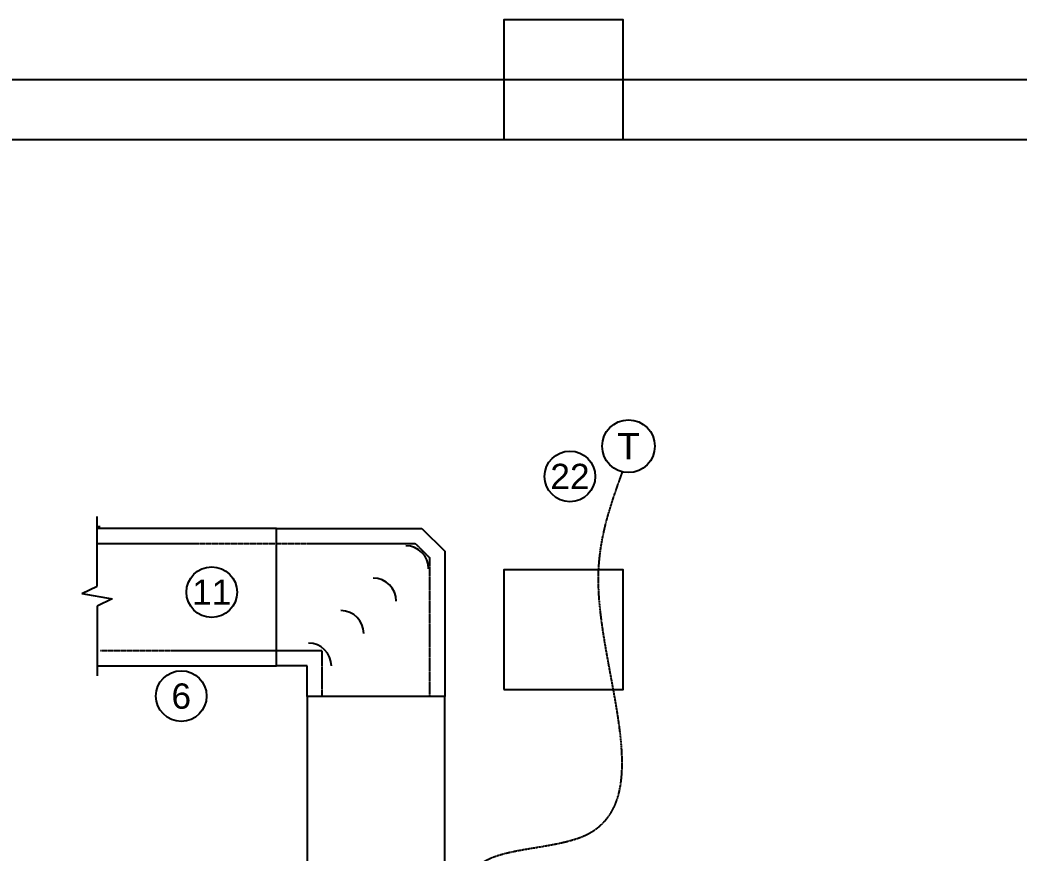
# Model space of a CAD drawing. Header units: millimetres. Extents: x -265298 to 39086, y 16803 to 136893.
# Drawn here: x -154330 to -149237, y 86925 to 91173 of the extents above; entities that cross this region are included whole.
import ezdxf
from ezdxf.enums import TextEntityAlignment as Align

# ---------------------------------------------------------------- set-up
doc = ezdxf.new("R2010")
doc.units = ezdxf.units.MM
doc.header["$LTSCALE"] = 25
doc.linetypes.add('schedules_symbols_notes$0$CENTER2', pattern=[1.125, 0.75, -0.125, 0.125, -0.125])
doc.linetypes.add('schedules_symbols_notes$0$HIDDEN2', pattern=[0.1875, 0.125, -0.0625])
for name, color, linetype in [('schedules_symbols_notes$0$M-ANNO', 11, 'Continuous'), ('schedules_symbols_notes$0$M-CONTROLWIRING', 140, 'schedules_symbols_notes$0$CENTER2'), ('schedules_symbols_notes$0$M-HVAC-SUPP-DUCT', 4, 'Continuous'), ('schedules_symbols_notes$0$M-HVAC-TSTAT', 4, 'Continuous')]:
    doc.layers.add(name, color=color, linetype=linetype)
doc.styles.add('schedules_symbols_notes$0$RDZENG_0.25', font='micross.ttf', dxfattribs={"height": 4})
doc.styles.add('schedules_symbols_notes$0$Standard', font='arial.ttf')

# ---------------------------------------------------------------- blocks, each defined once
blk = doc.blocks.new('*U320')
at = {"layer": 'Defpoints'}
blk.add_lwpolyline([(-304.8, -304.8), (304.8, -304.8), (304.8, 304.8), (-304.8, 304.8)], close=True, dxfattribs=at)
blk = doc.blocks.new('*U337')
at = {"layer": 'Defpoints', "color": 0, "linetype": 'ByBlock', "lineweight": -2, "transparency": 16777216}
for p in [(7559.1, 28041.2), (7559.1, 25237.1)]:
    blk.add_blockref('*U320', p, dxfattribs=at)
blk = doc.blocks.new('*U178')
for p, q in [((14.53, 3.03), (13.47, -3.03)), ((14.53, 3.03), (16, 0)), ((12, 0), (-2, 0)), ((13.47, -3.03), (12, 0)), ((16, 0), (30, 0))]:
    blk.add_line(p, q)
at = {"layer": 'Defpoints', "color": 123}
for p, q in [((0, 0), (0, -0.64)), ((28, 0), (28, -0.64))]:
    blk.add_line(p, q, dxfattribs=at)
blk = doc.blocks.new('schedules_symbols_notes$0$KEYED NOTE_0.25')
at = {"layer": 'schedules_symbols_notes$0$M-ANNO'}
blk.add_circle((0, 0), 4, dxfattribs=at)
at = {"layer": 'schedules_symbols_notes$0$M-ANNO', "style": 'schedules_symbols_notes$0$RDZENG_0.25'}
blk.add_attdef('#', text='', height=4, dxfattribs=at).set_placement((0, 0), align=Align.MIDDLE_CENTER)
blk = doc.blocks.new('schedules_symbols_notes$0$TEMP SENSOR')
blk.add_circle((0, 0), 0.0833)
at = {"color": 11, "insert": (0, 0), "char_height": 0.0833, "attachment_point": 5, "style": 'schedules_symbols_notes$0$Standard'}
blk.add_mtext_dynamic_manual_height_columns('T', width=0.090906, gutter_width=1, heights=[0], dxfattribs=at)

msp = doc.modelspace()

# ---------------------------------------------------------------- linework, layer by layer
at = {"layer": 'Defpoints', "color": 255}
msp.add_lwpolyline([(-159117.9, 62826.9), (-121322.7, 62826.9), (-121322.7, 90868.5), (-159117.9, 90868.5)], close=True, dxfattribs=at)
at = {"layer": 'schedules_symbols_notes$0$M-ANNO'}
msp.add_lwpolyline([(-158813.1, 90563.3), (-138911.8, 90563.3), (-138911.8, 77836.4), (-158813.1, 77836.4)], close=True, dxfattribs=at)
at = {"layer": 'schedules_symbols_notes$0$M-CONTROLWIRING', "ltscale": 0.0254}
msp.add_spline([(-152352.8, 85915.4), (-151901, 86186.1), (-152013.5, 86831.9), (-151454.4, 87012.3), (-151380.4, 88338.1), (-151257.7, 88868.4)], degree=3, dxfattribs=at)
at = {"layer": 'schedules_symbols_notes$0$M-HVAC-SUPP-DUCT'}
for p, q in [((-153022, 88580.1), (-153936.9, 88580.1)), ((-153936.9, 87878.6), (-153022, 87878.6))]:
    msp.add_line(p, q, dxfattribs=at)
at = {"layer": 'schedules_symbols_notes$0$M-HVAC-SUPP-DUCT', "linetype": 'Continuous'}
for p, q in [((-153022, 87878.6), (-153022, 88580.1)), ((-153022, 88580.1), (-152281.5, 88580.1)), ((-152281.5, 88580.1), (-152164.5, 88463.2)), ((-152164.5, 88463.2), (-152164.5, 87722.7)), ((-152164.5, 88463.2), (-152164.5, 87722.7)), ((-152866.1, 87878.6), (-153022, 87878.6)), ((-152866.1, 87722.7), (-152866.1, 87878.6)), ((-152164.5, 87722.7), (-152866.1, 87722.7))]:
    msp.add_line(p, q, dxfattribs=at)
at = {"layer": 'schedules_symbols_notes$0$M-HVAC-SUPP-DUCT', "color": 12, "linetype": 'schedules_symbols_notes$0$HIDDEN2', "ltscale": 0.05}
for points in [[(-153936.9, 88502.4), (-152313.6, 88502.4), (-152242.2, 88431), (-152242.2, 87722.7)], [(-152788.4, 87722.7), (-152788.4, 87956.2), (-153920.8, 87956.2)]]:
    msp.add_lwpolyline(points, dxfattribs=at)
at = {"layer": 'schedules_symbols_notes$0$M-HVAC-SUPP-DUCT'}
msp.add_lwpolyline([(-152866.1, 86551.1), (-152164.5, 86551.1), (-152164.5, 87722.7), (-152866.1, 87722.7)], close=True, dxfattribs=at)
at = {"layer": 'schedules_symbols_notes$0$M-HVAC-SUPP-DUCT', "color": 1}
for centre in [(-152363.1, 88374.6), (-152528.5, 88209.3), (-152693.8, 88043.9), (-152859.2, 87878.6)]:
    msp.add_arc(centre, 116.9, 0, 90, dxfattribs=at)

# ---------------------------------------------------------------- block references
at = {"layer": 'Defpoints'}
msp.add_blockref('*U337', (-159117.9, 62826.9), dxfattribs=at)
at = {"layer": 'schedules_symbols_notes$0$M-ANNO', "xscale": 32.258, "yscale": 32.258, "zscale": 32.258}
for p, values in [((-151525.9, 88845.1), {'#': '22'}), ((-153351.9, 88254.9), {'#': '11'}), ((-153507.3, 87725.1), {'#': '6'})]:
    msp.add_blockref('schedules_symbols_notes$0$KEYED NOTE_0.25', p, dxfattribs=at).add_auto_attribs(values)
at = {"layer": 'schedules_symbols_notes$0$M-HVAC-SUPP-DUCT', "xscale": 25.4, "yscale": 25.4, "zscale": 25.4, "rotation": 90}
msp.add_blockref('*U178', (-153936.9, 87878.6), dxfattribs=at)
at = {"layer": 'schedules_symbols_notes$0$M-HVAC-TSTAT', "xscale": 1612.9, "yscale": 1612.9, "zscale": 1612.9}
msp.add_blockref('schedules_symbols_notes$0$TEMP SENSOR', (-151227.4, 88999.3), dxfattribs=at)

doc.saveas('drawing.dxf')
